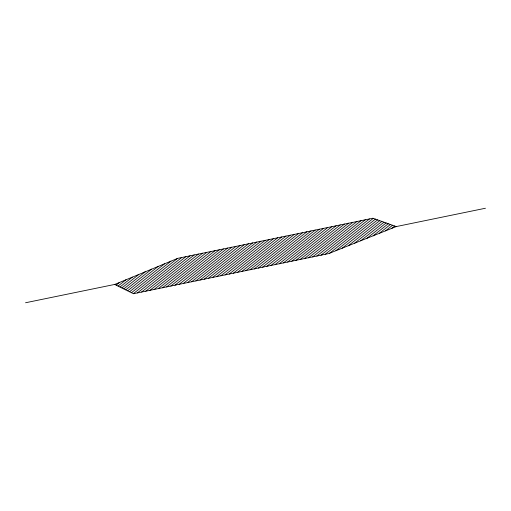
<?xml version="1.0" encoding="UTF-8"?>
<svg xmlns="http://www.w3.org/2000/svg" width="511" height="511" viewBox="0 0 511 511"><rect width="100%" height="100%" fill="white"/><g stroke="black" fill="none" stroke-linecap="round" stroke-linejoin="round"><path stroke-width="0.77" d="M116.176 285.119L119.504 282.462M118.086 286.071L125.936 279.792M119.996 287.022L132.368 277.128M121.912 287.968L138.8 274.464M123.822 288.919L145.233 271.801M125.732 289.871L151.671 269.137M127.648 290.816L158.103 266.474M129.558 291.768L164.536 263.81M131.468 292.72L170.968 261.147M133.377 293.665L177.4 258.477M137.421 292.918L181.705 257.518M141.592 292.056L185.876 256.656M145.763 291.2L190.047 255.8M149.934 290.344L194.218 254.944M154.111 289.488L198.396 254.088M158.282 288.626L202.567 253.226M162.453 287.77L206.738 252.37M166.624 286.914L210.909 251.514M170.795 286.058L215.08 250.658M174.966 285.195L219.251 249.802M179.144 284.34L223.428 248.94M183.315 283.484L227.599 248.084M187.486 282.628L231.77 247.228M191.657 281.772L235.941 246.372M195.828 280.909L240.113 245.51M200.005 280.054L244.29 244.654M204.176 279.198L248.461 243.798M208.347 278.342L252.632 242.942M212.519 277.479L256.803 242.08M216.69 276.623L260.974 241.224M220.861 275.768L265.152 240.368M225.038 274.912L269.323 239.512M229.209 274.049L273.494 238.656M233.38 273.193L277.665 237.794M237.551 272.337L281.836 236.938M241.722 271.482L286.007 236.082M245.9 270.626L290.184 235.226M250.071 269.763L294.355 234.364M254.242 268.907L298.526 233.508M258.413 268.051L302.697 232.652M262.584 267.196L306.868 231.796M266.755 266.333L311.046 230.934M270.932 265.477L315.217 230.078M275.103 264.621L319.388 229.222M279.274 263.765L323.559 228.366M283.445 262.903L327.73 227.51M287.616 262.047L331.901 226.648M291.794 261.191L336.078 225.792M295.965 260.335L340.249 224.936M300.136 259.479L344.42 224.08M304.307 258.617L348.591 223.218M308.478 257.761L352.762 222.362M312.649 256.905L356.94 221.506M316.826 256.049L361.111 220.65M320.997 255.187L365.282 219.787M325.168 254.331L369.453 218.932M329.691 253.194L373.273 218.357M335.899 250.709L375.413 219.123M342.102 248.231L377.552 219.89M348.304 245.753L379.699 220.656M354.506 243.268L381.838 221.423M360.715 240.79L383.978 222.189M366.917 238.305L386.118 222.956M373.119 235.827L388.258 223.722M379.322 233.342L390.398 224.489M385.53 230.863L392.537 225.255M391.733 228.379L394.677 226.022M25.55 302.755L114.764 284.423L177.777 258.323L372.902 218.223L396.236 226.577L485.45 208.245M396.236 226.577L328.618 253.622L133.492 293.723L114.764 284.423"/></g></svg>
